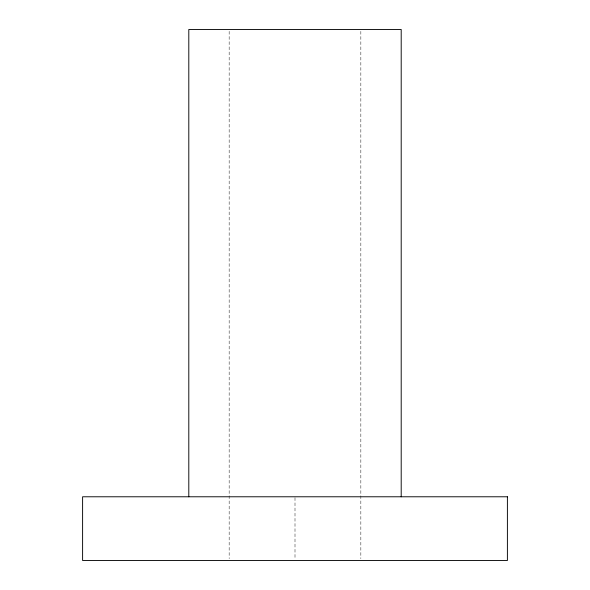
<?xml version="1.0" encoding="UTF-8"?>
<svg xmlns="http://www.w3.org/2000/svg" width="590" height="590" viewBox="0 0 590 590"><rect width="100%" height="100%" fill="white"/><g stroke="black" fill="none" stroke-linecap="round" stroke-linejoin="round"><path stroke-width="0.44" stroke-dasharray="2.95 2.21" d="M360.844 31.344L360.844 558.656M295 497.687L295 558.678M229.156 31.344L229.156 558.656"/><path stroke-width="0.89" d="M401.2 496.78L401.2 29.5L188.8 29.5L188.8 496.78M507.4 496.78L82.6 496.78L82.6 560.5L507.4 560.5L507.4 496.78"/></g></svg>
